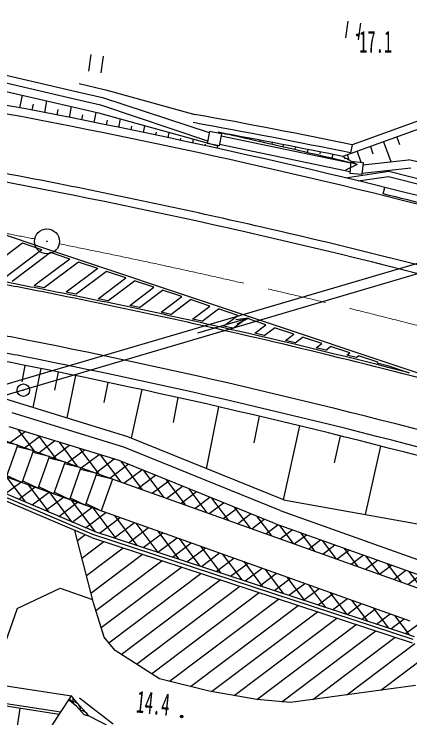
# Model space of a CAD drawing. Units: millimetres, scale not verified. Extents: x 39750 to 680000, y 20000 to 380250.
# Drawn here: x 261834 to 285412, y 248491 to 290406 of the extents above; entities that cross this region are included whole.
import ezdxf
from ezdxf.enums import TextEntityAlignment as Align

# ---------------------------------------------------------------- set-up
doc = ezdxf.new("R2010")
doc.units = ezdxf.units.MM
doc.header["$LTSCALE"] = 1000
doc.linetypes.add('CHAIN', pattern=[18.5, 12, -1.5, 3.5, -1.5])
for name, color, linetype, lineweight in [('M-BGD', 7, 'Continuous', 25), ('M-BMK', 2, 'CHAIN', 13), ('M-BMK-SRVR', 3, 'Continuous', 25)]:
    doc.layers.add(name, color=color, linetype=linetype, lineweight=lineweight)
doc.styles.add('ＭＳ ゴシック', font='')
doc.styles.get('ＭＳ ゴシック').set_extended_font_data('MS Gothic')

msp = doc.modelspace()

# ---------------------------------------------------------------- linework, layer by layer
at = {"layer": 'M-BGD'}
for p, q in [((281723, 289978), (281584, 288988)), ((282344, 288881), (282483, 289871)), ((266400, 288003), (266261, 287013)), ((257905, 287562), (265606, 285778)), ((267021, 286906), (267160, 287897)), ((257811, 287132), (265518, 285347)), ((295107, 287404), (282737, 282895)), ((295318, 286922), (281411, 281926)), ((257704, 286644), (265418, 284856)), ((265705, 286268), (267208, 285920)), ((267228, 285915), (272609, 284429)), ((262185, 284819), (262328, 285572)), ((265606, 285778), (267095, 285433)), ((262922, 284679), (262991, 285041)), ((263658, 284537), (263793, 285233)), ((265518, 285347), (266987, 285006)), ((267095, 285433), (273464, 283345)), ((264394, 284394), (264460, 284729)), ((265130, 284250), (265257, 284894)), ((265418, 284856), (266864, 284521)), ((266987, 285006), (273361, 282854)), ((265866, 284104), (265928, 284414)), ((266602, 283957), (266722, 284554)), ((266864, 284521), (273973, 282558)), ((267337, 283809), (267392, 284083)), ((268072, 283659), (268174, 284160)), ((268806, 283508), (268853, 283734)), ((269541, 283355), (269625, 283759)), ((270275, 283202), (270312, 283381)), ((271008, 283046), (271075, 283359)), ((273479, 283414), (273329, 282700)), ((274193, 283265), (273479, 283414)), ((271742, 282890), (271771, 283025)), ((272475, 282732), (272524, 282958)), ((274193, 283265), (274044, 282550)), ((274170, 283152), (281885, 281539)), ((284638, 283085), (284796, 282645)), ((273208, 282573), (273228, 282666)), ((274044, 282550), (273329, 282700)), ((273941, 282412), (273973, 282558)), ((274067, 282663), (281839, 281038)), ((276476, 282901), (276456, 282814)), ((277212, 282757), (277194, 282679)), ((277865, 282631), (277835, 282500)), ((281977, 282627), (281877, 282137)), ((282737, 282895), (281977, 282627)), ((283055, 282517), (283212, 282080)), ((283846, 282801), (284271, 281617)), ((278601, 282487), (278583, 282409)), ((279338, 282342), (279296, 282161)), ((280074, 282195), (280050, 282092)), ((282264, 282232), (282496, 281588)), ((280811, 282047), (280756, 281817)), ((281411, 281926), (282272, 281453)), ((281537, 281857), (281522, 281795)), ((281796, 281714), (281685, 282024)), ((282609, 281438), (285319, 281731)), ((282272, 281453), (281584, 281105)), ((281894, 281643), (281828, 280916)), ((281894, 281643), (282621, 281577)), ((282218, 281483), (282215, 281467)), ((282621, 281577), (282555, 280850)), ((281565, 280657), (284153, 281046)), ((282555, 280850), (281828, 280916)), ((282562, 280930), (285461, 281243)), ((284153, 281046), (296112, 278006)), ((282339, 280470), (284138, 280741)), ((284138, 280741), (296030, 277717)), ((283820, 279696), (283916, 280085)), ((262108, 268577), (297079, 278877)), ((261973, 267912), (297437, 278357)), ((260667, 277473), (263710, 276455)), ((262335, 276757), (259819, 274861)), ((263486, 276371), (262335, 276757)), ((263486, 276371), (261119, 274588)), ((263710, 276455), (289783, 267726)), ((263595, 275890), (261714, 274473)), ((265154, 275813), (263295, 274412)), ((264003, 276198), (263595, 275890)), ((265154, 275813), (264003, 276198)), ((265672, 275640), (263627, 274099)), ((266822, 275254), (265672, 275640)), ((266822, 275254), (264940, 273836)), ((267340, 275081), (265529, 273717)), ((268490, 274696), (267340, 275081)), ((266835, 273449), (268490, 274696)), ((263295, 274412), (263034, 274216)), ((263246, 274174), (263034, 274216)), ((263627, 274099), (263246, 274174)), ((267421, 273327), (269008, 274523)), ((268720, 273054), (270159, 274137)), ((270159, 274137), (269008, 274523)), ((265529, 273717), (264940, 273836)), ((269304, 272930), (270676, 273964)), ((271827, 273579), (270676, 273964)), ((267421, 273327), (266835, 273449)), ((270596, 272651), (271827, 273579)), ((271176, 272525), (272345, 273406)), ((273495, 273020), (272345, 273406)), ((269304, 272930), (268720, 273054)), ((272462, 272242), (273495, 273020)), ((271176, 272525), (270596, 272651)), ((273039, 272113), (274013, 272847)), ((275163, 272462), (274013, 272847)), ((274318, 271825), (275163, 272462)), ((273039, 272113), (272462, 272242)), ((275803, 272298), (272765, 271403)), ((274892, 271694), (275681, 272289)), ((275803, 272298), (275048, 272206)), ((275119, 271966), (275803, 272298)), ((276832, 271903), (275681, 272289)), ((274892, 271694), (274318, 271825)), ((276165, 271401), (276832, 271903)), ((276736, 271268), (277349, 271730)), ((278500, 271345), (277349, 271730)), ((276736, 271268), (276165, 271401)), ((278002, 270970), (278500, 271345)), ((278570, 270834), (278002, 270970)), ((278570, 270834), (279018, 271172)), ((280168, 270786), (279018, 271172)), ((279830, 270532), (280168, 270786)), ((280395, 270394), (279830, 270532)), ((280395, 270394), (280686, 270613)), ((281836, 270228), (280686, 270613)), ((281649, 270087), (281836, 270228)), ((282211, 269947), (281649, 270087)), ((282211, 269947), (282354, 270055)), ((283504, 269669), (282354, 270055)), ((283458, 269635), (283504, 269669)), ((283458, 269635), (284071, 269480)), ((262483, 269483), (262288, 268497)), ((263419, 269297), (262954, 266972)), ((284071, 269480), (285375, 269043)), ((264454, 269088), (264233, 268002)), ((265488, 268877), (264968, 266352)), ((257436, 267201), (262108, 268577)), ((267421, 268474), (267173, 267284)), ((258396, 266859), (261973, 267912)), ((261851, 267312), (259961, 267894)), ((269440, 268042), (268813, 265147)), ((271326, 266085), (271613, 267564)), ((268601, 265233), (261851, 267312)), ((273298, 263330), (274034, 267018)), ((268379, 264610), (261718, 266661)), ((276130, 264881), (276453, 266455)), ((268097, 263819), (261550, 265835)), ((277878, 261475), (278864, 265878)), ((261608, 264885), (262486, 265546)), ((263070, 264364), (262086, 265670)), ((261374, 264968), (286084, 256157)), ((262454, 264583), (263371, 265274)), ((263300, 264282), (264256, 265002)), ((264354, 263906), (263309, 265293)), ((265638, 263448), (264532, 264917)), ((277937, 261450), (268601, 265233)), ((280926, 263680), (281274, 265285)), ((262051, 264727), (261360, 264898)), ((261380, 262843), (262051, 264727)), ((262993, 264391), (262018, 264633)), ((264146, 263980), (265140, 264729)), ((266922, 262990), (265754, 264540)), ((277689, 260837), (268379, 264610)), ((282771, 260604), (283680, 264678)), ((262322, 262507), (262993, 264391)), ((263935, 264055), (262960, 264297)), ((264992, 263678), (266025, 264457)), ((265838, 263377), (266910, 264184)), ((268207, 262532), (266977, 264163)), ((263264, 262171), (263935, 264055)), ((264877, 263719), (263902, 263961)), ((264205, 261835), (264877, 263719)), ((266684, 263075), (267794, 263912)), ((277374, 260060), (268097, 263819)), ((269491, 262074), (268211, 263773)), ((265819, 263383), (264844, 263625)), ((265147, 261500), (265819, 263383)), ((266761, 263048), (265785, 263289)), ((267530, 262773), (268630, 263603)), ((268376, 262472), (269441, 263274)), ((260972, 262989), (285412, 254274)), ((262533, 261338), (261405, 262834)), ((261413, 262937), (262322, 262507)), ((266089, 261164), (266761, 263048)), ((267703, 262712), (266727, 262953)), ((269222, 262170), (270251, 262946)), ((270775, 261616), (269563, 263225)), ((261325, 261854), (262234, 262539)), ((262355, 262601), (263264, 262171)), ((267703, 262712), (267031, 260828)), ((270068, 261868), (271062, 262617)), ((272059, 261158), (270915, 262677)), ((266595, 259603), (260787, 262083)), ((262120, 261514), (263079, 262237)), ((263918, 260746), (262690, 262376)), ((263297, 262266), (264205, 261835)), ((270914, 261567), (271872, 262289)), ((273343, 260701), (272267, 262129)), ((266453, 259229), (260706, 261683)), ((266524, 259416), (260747, 261883)), ((262915, 261174), (263925, 261935)), ((263711, 260835), (264771, 261634)), ((265302, 260155), (263974, 261918)), ((264239, 261930), (265147, 261500)), ((265181, 261594), (266089, 261164)), ((271760, 261265), (272682, 261961)), ((272606, 260964), (273493, 261632)), ((274627, 260243), (273619, 261581)), ((264506, 260495), (265617, 261332)), ((266678, 259576), (265258, 261460)), ((266123, 261258), (267031, 260828)), ((273452, 260662), (274303, 261304)), ((277878, 261475), (287710, 259714)), ((265302, 260155), (266463, 261030)), ((266097, 259816), (267309, 260729)), ((267925, 259167), (266542, 261002)), ((274297, 260360), (275114, 260975)), ((275912, 259785), (274971, 261033)), ((277678, 260842), (286616, 257655)), ((266920, 259497), (268155, 260427)), ((269173, 258757), (267826, 260544)), ((275143, 260059), (275924, 260647)), ((275989, 259757), (276735, 260319)), ((277196, 259327), (276322, 260486)), ((267788, 259212), (269001, 260126)), ((270421, 258347), (269110, 260087)), ((276835, 259455), (277553, 259996)), ((277374, 260060), (286336, 256864)), ((278480, 258869), (277659, 259958)), ((266558, 255347), (265452, 259656)), ((266595, 259603), (285142, 253515)), ((268656, 258927), (269847, 259824)), ((269524, 258642), (270693, 259522)), ((271669, 257938), (270395, 259629)), ((277681, 259154), (278398, 259694)), ((279764, 258411), (278943, 259500)), ((265604, 259063), (266052, 259400)), ((266453, 259229), (285540, 252963)), ((285598, 253155), (266524, 259416)), ((270392, 258357), (271539, 259221)), ((272916, 257528), (271679, 259171)), ((278527, 258852), (279244, 259393)), ((279373, 258550), (280090, 259091)), ((281048, 257953), (280228, 259042)), ((265873, 258013), (267173, 258993)), ((271261, 258072), (272385, 258919)), ((272129, 257787), (273231, 258617)), ((274164, 257119), (272963, 258713)), ((280219, 258249), (280936, 258789)), ((266143, 256964), (268330, 258613)), ((266412, 255915), (269488, 258233)), ((272997, 257502), (274077, 258316)), ((275412, 256709), (274247, 258255)), ((281065, 257947), (281782, 258488)), ((282332, 257495), (281512, 258584)), ((266706, 254884), (270645, 257853)), ((273865, 257217), (274923, 258014)), ((276660, 256299), (275531, 257797)), ((281911, 257645), (282628, 258186)), ((282757, 257344), (283474, 257884)), ((283616, 257037), (282796, 258126)), ((267028, 253875), (271802, 257473)), ((274733, 256932), (275769, 257712)), ((275601, 256647), (276614, 257411)), ((283603, 257042), (284320, 257583)), ((284901, 256579), (284080, 257668)), ((267482, 252965), (272960, 257093)), ((276469, 256362), (277460, 257109)), ((277908, 255890), (276815, 257339)), ((284449, 256741), (285166, 257281)), ((285295, 256439), (286012, 256979)), ((286182, 256126), (285364, 257210)), ((268220, 252269), (274117, 256713)), ((277337, 256077), (278306, 256807)), ((279155, 255480), (278099, 256881)), ((262026, 255004), (264578, 256223)), ((264578, 256223), (266508, 255541)), ((269119, 251694), (275275, 256333)), ((278205, 255792), (279152, 256506)), ((279073, 255507), (279998, 256204)), ((280403, 255071), (279384, 256423)), ((270018, 251119), (276432, 255953)), ((279941, 255222), (280844, 255903)), ((281651, 254661), (280668, 255965)), ((267210, 253306), (266558, 255347)), ((271085, 250671), (277590, 255573)), ((280809, 254937), (281690, 255601)), ((281677, 254652), (282536, 255299)), ((282899, 254251), (281952, 255508)), ((262026, 255004), (261025, 252176)), ((272336, 250362), (278747, 255193)), ((282545, 254367), (283382, 254998)), ((284146, 253842), (283236, 255050)), ((273596, 250060), (279904, 254813)), ((274943, 249822), (281062, 254433)), ((283414, 254082), (284228, 254696)), ((285394, 253432), (284520, 254592)), ((276289, 249584), (282219, 254053)), ((284282, 253797), (285074, 254394)), ((285150, 253512), (285934, 254103)), ((277783, 249458), (283377, 253673)), ((267848, 252507), (267210, 253306)), ((279626, 249594), (284534, 253293)), ((285142, 253515), (285655, 253347)), ((281650, 249868), (285700, 252920)), ((270487, 250819), (267848, 252507)), ((283675, 250142), (286931, 252595)), ((258503, 250846), (265252, 249799)), ((273457, 250084), (270487, 250819)), ((285751, 250423), (278299, 249415)), ((265546, 249424), (265238, 249818)), ((276290, 249584), (273457, 250084)), ((264526, 248692), (258262, 249664)), ((264613, 248825), (258291, 249805)), ((264526, 248692), (265252, 249799)), ((265549, 249192), (265075, 249572)), ((266313, 248592), (265546, 249424)), ((266444, 249111), (265740, 249662)), ((278299, 249415), (276290, 249584)), ((261882, 246982), (262203, 249053)), ((266014, 248673), (265549, 249192)), ((267732, 248115), (266444, 249111)), ((263263, 246768), (264526, 248692)), ((266306, 248592), (266014, 248673)), ((267608, 247929), (266313, 248592))]:
    msp.add_line(p, q, dxfattribs=at)
for centre, radius in [((282313, 289158), 75), ((282313, 289158), 65.6), ((282313, 289158), 56.3), ((282313, 289158), 46.9), ((282313, 289158), 37.5), ((282313, 289158), 28.2), ((282313, 289158), 18.8), ((282313, 289158), 9.4), ((262389, 268008), 373), ((262389, 268008), 11.2), ((271816, 248579), 75), ((271816, 248579), 65.6), ((271816, 248579), 56.3), ((271816, 248579), 46.9), ((271816, 248579), 37.5), ((271816, 248579), 28.2), ((271816, 248579), 18.8), ((271816, 248579), 9.4)]:
    msp.add_circle(centre, radius, dxfattribs=at)
for centre, radius, start, end in [((186335, -115559), 407500, 78.82825, 87.24893), ((186335, -115559), 403000, 78.83185, 87.24823), ((186335, -115559), 407000, 78.82864, 81.62909), ((186335, -115560), 407500, 74.46082, 78.82825), ((199940, -118615), 409543, 78.44461, 79.77933), ((199940, -118615), 409043, 78.44461, 79.78253), ((186335, -115560), 407000, 74.46088, 78.82864), ((186338, -115560), 408440, 77.07352, 77.60782), ((199940, -118615), 408743, 78.50275, 79.56235), ((186335, -115559), 403500, 78.83145, 81.07462), ((186335, -115559), 408440, 76.41507, 77.07315), ((188251, -116037), 409440, 75.23352, 76.28598), ((186335, -115560), 403500, 77.07315, 78.83145), ((186335, -115560), 403000, 74.46848, 78.83185), ((186335, -115559), 407100, 74.45813, 76.14523), ((186335, -115560), 403500, 74.4614, 77.07315), ((186335, -115560), 397150, 78.83664, 79.28973), ((186335, -115560), 397000, 78.83676, 79.2905), ((186335, -115559), 397000, 77.07315, 78.83676), ((186335, -115559), 397150, 77.07315, 78.83664), ((186335, -115559), 394000, 78.83929, 79.29065), ((186335, -115559), 397000, 74.46851, 77.07315), ((186335, -115559), 397150, 75.55933, 77.07315), ((186335, -115560), 394000, 74.46848, 78.83929), ((186335, -115559), 393000, 78.84015, 79.29065), ((186335, -115559), 392500, 78.84058, 79.29065), ((186335, -115560), 393000, 74.46848, 78.84015), ((186335, -115560), 392500, 74.46848, 78.84058), ((264675, 249643), 485, 344.8273, 6.2797), ((264970, 249141), 465, 21.0622, 67.4605), ((264881, 249667), 485, 333.6934, 359.6956), ((265320, 248987), 465, 48.9646, 90.5279), ((265320, 248987), 465, 353.2981, 35.8559), ((265786, 248468), 465, 18.3039, 90.5279)]:
    msp.add_arc(centre, radius, start, end, dxfattribs=at)
at = {"layer": 'M-BMK'}
for start, end in [(78.94171, 85.66751), (74.46848, 78.72687)]:
    msp.add_arc((186335, -115559), 400000, start, end, dxfattribs=at)
at = {"layer": 'M-BMK-SRVR'}
for radius in [746, 746, 22.5, 22.5]:
    msp.add_circle((263794, 276869), radius, dxfattribs=at)

# ---------------------------------------------------------------- texts
at = {"layer": 'M-BGD', "style": 'ＭＳ ゴシック', "width": 0.55}
msp.add_text('17.1', height=1320, dxfattribs=at).set_placement((282385, 287706), align=Align.BOTTOM_LEFT)
msp.add_text('14.4', height=1320, rotation=354, dxfattribs=at).set_placement((269030, 248426), align=Align.BOTTOM_LEFT)

doc.saveas('drawing.dxf')
